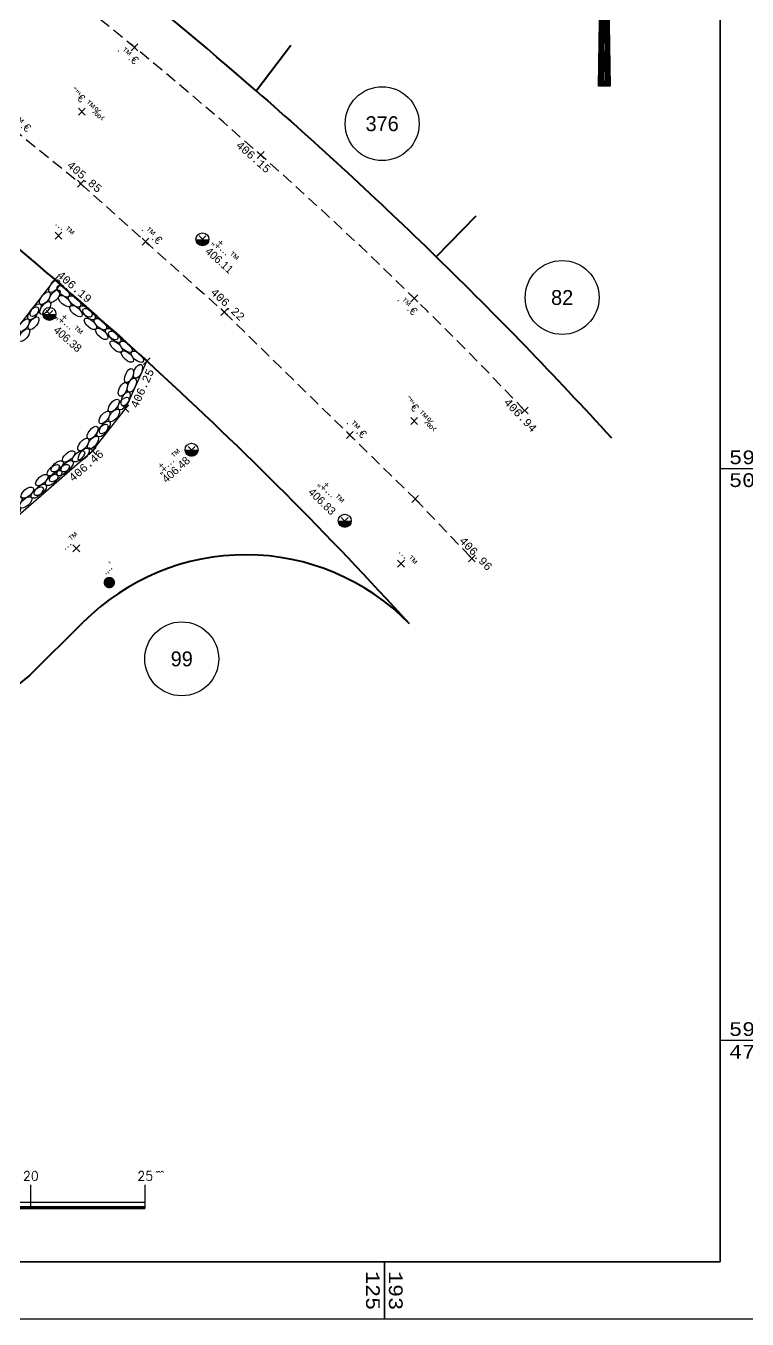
# Model space of a CAD drawing. Extents: x 193057 to 193206, y 598463 to 598548.
# Drawn here: x 193109.3 to 193140.9, y 598462.8 to 598519.4 of the extents above; entities that cross this region are included whole.
import ezdxf
from ezdxf.enums import TextEntityAlignment as Align

# ---------------------------------------------------------------- set-up
doc = ezdxf.new("R2010")
doc.units = 0
doc.header["$PDMODE"] = 3
doc.header["$PDSIZE"] = 0.15
doc.linetypes.add('DASHED', pattern=[0.75, 0.5, -0.25])
doc.linetypes.add('DASHED2', pattern=[0.375, 0.25, -0.125])
for name, color, linetype in [('0-GV-MS', 10, 'Continuous'), ('0-SELA', 253, 'Continuous'), ('1', 7, 'Continuous'), ('1201', 7, 'Continuous'), ('1202', 7, 'Continuous'), ('AS', 6, 'DASHED2'), ('ES', 3, 'Continuous'), ('ES-L', 3, 'DASHED'), ('HASML', 4, 'Continuous'), ('logo', 7, 'Continuous'), ('POELEV', 7, 'Continuous'), ('RIZUF', 10, 'Continuous'), ('VAR', 7, 'Continuous')]:
    doc.layers.add(name, color=color, linetype=linetype)
doc.layers.add('GVUL', color=220, linetype='Continuous', lineweight=40)
for name, color, linetype, plot in [('PO', 2, 'Continuous', False), ('PONAME', 4, 'Continuous', False), ('Vp', 6, 'Continuous', False)]:
    doc.layers.add(name, color=color, linetype=linetype, plot=plot)
doc.styles.add('Border_Coord', font='monotxt.shx')
doc.styles.add('HBG', font='hbg')
doc.styles.add('HEBTXT', font='hebtxt.shx')
doc.styles.add('M', font='monotxt')
doc.styles.add('ROMANC', font='romanc')
doc.styles.add('TRHEBTXT', font='HEBTXT.SHX')
doc.styles.add('TXT', font='txt')

# ---------------------------------------------------------------- blocks, each defined once
blk = doc.blocks.new('*U13')
at = {"color": 0}
for p, q in [((-0.263, -0.02), (0.263, -0.02)), ((-0.261, -0.04), (0.261, -0.04)), ((-0.257, -0.06), (0.257, -0.06)), ((-0.252, -0.08), (0.252, -0.08)), ((-0.244, -0.1), (0.244, -0.1)), ((-0.235, -0.12), (0.235, -0.12)), ((-0.224, -0.14), (0.224, -0.14)), ((-0.21, -0.16), (0.21, -0.16)), ((-0.193, -0.18), (0.193, -0.18)), ((-0.172, -0.2), (0.172, -0.2)), ((-0.146, -0.22), (0.146, -0.22)), ((-0.11, -0.24), (0.11, -0.24)), ((-0.046, -0.26), (0.046, -0.26))]:
    blk.add_line(p, q, dxfattribs=at)
blk.add_circle((0, 0), 0.284, dxfattribs=at)
at = {"layer": 'PO'}
blk.add_point((0, 0), dxfattribs=at)
at = {"color": 0, "style": 'HEBTXT', "flags": 8}
blk.add_attdef('TYPE', text='', height=0.35, dxfattribs=at).set_placement((-0.471, -0.128), align=Align.RIGHT)
at = {"layer": 'POELEV', "color": 0, "style": 'HEBTXT'}
blk.add_attdef('ELEV', text='', height=0.35, dxfattribs=at).set_placement((0.687, -0.724), align=Align.RIGHT)
at = {"layer": 'PONAME', "style": 'HEBTXT'}
blk.add_attdef('NAME', (0, 0.36), '', height=0.35, dxfattribs=at)
blk = doc.blocks.new('HAGC')
at = {"color": 0, "const_width": 0.25}
blk.add_lwpolyline([(-0.125, 0, 1), (0.125, 0, 1)], format="xyb", close=True, dxfattribs=at)
at = {"layer": 'PO'}
blk.add_point((0, 0), dxfattribs=at)
at = {"color": 0, "style": 'HEBTXT'}
blk.add_attdef('NUMBR', text='', height=0.35, dxfattribs=at).set_placement((-0.281, 0.382), align=Align.RIGHT)
at = {"color": 0, "style": 'HEBTXT', "width": 0.9, "flags": 8}
blk.add_attdef('DESC', text='', height=0.35, dxfattribs=at).set_placement((-0.63, -0.182), align=Align.RIGHT)
at = {"layer": 'POELEV', "color": 0, "style": 'HEBTXT'}
blk.add_attdef('ELEV', text='', height=0.35, dxfattribs=at).set_placement((0.819, -0.704), align=Align.RIGHT)
at = {"layer": 'PONAME', "style": 'HEBTXT'}
blk.add_attdef('NAME', (0, 0.36), '', height=0.35, dxfattribs=at)
blk = doc.blocks.new('POEI')
at = {"layer": 'PO', "color": 241}
blk.add_point((0, 0), dxfattribs=at)
at = {"layer": 'POELEV', "style": 'M'}
blk.add_attdef('ELEV', text='', height=0.35, dxfattribs=at).set_placement((0.81, 0), align=Align.RIGHT)
at = {"layer": 'PONAME', "color": 241, "style": 'HEBTXT'}
blk.add_attdef('NAME', (0, 0.36), '', height=0.4, dxfattribs=at)
blk = doc.blocks.new('POES')
at = {"layer": 'PO', "color": 3}
blk.add_point((0, 0), dxfattribs=at)
at = {"layer": 'POELEV', "style": 'M'}
blk.add_attdef('ELEV', text='', height=0.35, dxfattribs=at).set_placement((0.81, 0), align=Align.RIGHT)
at = {"layer": 'PONAME', "color": 3, "style": 'HEBTXT'}
blk.add_attdef('NAME', (0, 0.36), '', height=0.4, dxfattribs=at)
blk = doc.blocks.new('ES')
at = {"layer": 'PO'}
blk.add_point((0, 0), dxfattribs=at)
at = {"color": 0, "style": 'HEBTXT', "flags": 8}
blk.add_attdef('BORDER_TYPE', text='', height=0.35, dxfattribs=at).set_placement((0, 0.25), align=Align.CENTER)
blk = doc.blocks.new('RKAS')
at = {"layer": 'PO'}
blk.add_point((0, 0), dxfattribs=at)
at = {"color": 0, "style": 'HEBTXT', "flags": 8}
blk.add_attdef('ROAD_TYPE', text='', height=0.35, dxfattribs=at).set_placement((0, 0.25), align=Align.CENTER)
blk = doc.blocks.new('SCAL250')
at = {"layer": '1', "color": 0, "linetype": 'Continuous'}
for p, q in [((-15, 0.031), (-15, 1.031)), ((-14, 0.281), (-14, 0.781)), ((-13, 0.281), (-13, 0.781)), ((-12, 0.281), (-12, 0.781)), ((-11, 0.281), (-11, 0.781)), ((-10, 0.031), (-10, 1.031)), ((-5, 0.031), (-5, 1.031)), ((0, 0.031), (0, 1.031)), ((5, 0.031), (5, 1.031)), ((10, 0), (10, 1.031)), ((15, 0.031), (15, 1.031)), ((-15, 0.281), (15, 0.281)), ((-15, 0.081), (15, 0.081)), ((-15, 0.031), (15, 0.031)), ((-15, 0), (15, 0)), ((-14.8, 0.031), (-14.8, 0.531)), ((-14.6, 0.031), (-14.6, 0.531)), ((-14.4, 0.031), (-14.4, 0.531)), ((-14.2, 0.031), (-14.2, 0.531)), ((-14, 0.031), (-14, 0.531)), ((-13.8, 0.031), (-13.8, 0.531)), ((-13.6, 0.031), (-13.6, 0.531)), ((-13.4, 0.031), (-13.4, 0.531)), ((-13.2, 0.031), (-13.2, 0.531)), ((-13, 0.031), (-13, 0.531)), ((-12.8, 0.031), (-12.8, 0.531)), ((-12.6, 0.031), (-12.6, 0.531)), ((-12.4, 0.031), (-12.4, 0.531)), ((-12.2, 0.031), (-12.2, 0.531)), ((-12, 0.031), (-12, 0.531)), ((-11.8, 0.031), (-11.8, 0.531)), ((-11.6, 0.031), (-11.6, 0.531)), ((-11.4, 0.031), (-11.4, 0.531)), ((-11.2, 0.031), (-11.2, 0.531)), ((-11, 0.031), (-11, 0.531)), ((-10.8, 0.031), (-10.8, 0.531)), ((-10.6, 0.031), (-10.6, 0.531)), ((-10.4, 0.031), (-10.4, 0.531)), ((-10.2, 0.031), (-10.2, 0.531))]:
    blk.add_line(p, q, dxfattribs=at)
at = {"layer": '1', "color": 0, "linetype": 'Continuous', "style": 'ROMANC'}
blk.add_text('1 : 250', height=0.8, dxfattribs=at).set_placement((-1.19, 2.636), align=Align.RIGHT)
at = {"layer": '1', "color": 0, "linetype": 'Continuous', "style": 'HBG', "text_generation_flag": 2}
for s, height, p in [('—„ ‰ƒ„ ;', 0.9, (0.295, 2.636)), ('ˆ˜', 0.4, (15.473, 1.225))]:
    blk.add_text(s, height=height, dxfattribs=at).set_placement(p, align=Align.RIGHT)
blk.add_text('ˆ˜', height=0.4, dxfattribs=at).set_placement((-15.388, 1.225))
at = {"layer": '1', "color": 0, "linetype": 'Continuous'}
for s, height, style, p in [('5', 0.4, 'ROMANC', (-15, 1.225)), ('4', 0.35, 'TXT', (-14, 1)), ('3', 0.35, 'TXT', (-13, 1)), ('2', 0.35, 'TXT', (-12, 1)), ('1', 0.35, 'TXT', (-11, 1)), ('0', 0.4, 'ROMANC', (-10, 1.225)), ('5', 0.4, 'ROMANC', (-5, 1.225)), ('10', 0.4, 'ROMANC', (0, 1.225)), ('15', 0.4, 'ROMANC', (5, 1.225)), ('20', 0.4, 'ROMANC', (10, 1.225)), ('25', 0.4, 'ROMANC', (15, 1.225))]:
    blk.add_text(s, height=height, dxfattribs=dict(at, style=style)).set_placement(p, align=Align.CENTER)
blk = doc.blocks.new('ZAFTZR')
at = {"layer": '1', "color": 0}
for p, q in [((0, 16.25), (0, 25)), ((-1, 16.25), (1, 16.25)), ((0, 13.07), (0, 14.454)), ((0, 9.891), (0, 11.288)), ((0, 6.711), (0, 8.111)), ((0, 3.532), (0, 4.801)), ((0, 0.248), (0, 1.545))]:
    blk.add_line(p, q, dxfattribs=at)
for points in [[(0, 24.5, -0.11921), (-1.623, 21.263), (-1.088, 21.263, 0.112254)], [(0, 24.5, 0.11921), (1.623, 21.263), (1.088, 21.263, -0.112254)], [(-0.169, 23.727, -0.089871), (-1.516, 21.313), (-1.116, 21.313, 0.085346)], [(0.169, 23.727, 0.089871), (1.516, 21.313), (1.116, 21.313, -0.085346)], [(-0.419, 22.967, -0.060659), (-1.411, 21.363), (-1.145, 21.363, 0.0581)], [(0.419, 22.967, 0.060659), (1.411, 21.363), (1.145, 21.363, -0.0581)], [(-0.755, 22.222, -0.03122), (-1.308, 21.413), (-1.173, 21.413, 0.030167)], [(0.755, 22.222, 0.03122), (1.308, 21.413), (1.173, 21.413, -0.030167)]]:
    blk.add_lwpolyline(points, format="xyb", close=True, dxfattribs=at)
for points in [[(0, 16.25), (0.256, -0.002), (-0.256, -0.002)], [(0, 13.07), (0.205, 0.048), (-0.205, 0.048)], [(0, 9.891), (0.154, 0.098), (-0.154, 0.098)], [(0, 6.711), (0.103, 0.148), (-0.103, 0.148)], [(0, 3.532), (0.052, 0.198), (-0.052, 0.198)]]:
    blk.add_lwpolyline(points, close=True, dxfattribs=at)
for centre, radius, start, end in [((-7.629, 25.763), 7.732, 344.732, 348.0671), ((7.629, 25.763), 7.732, 191.9329, 195.268), ((-7.575, 25.747), 7.677, 338.7692, 342.0586), ((7.575, 25.747), 7.677, 197.9414, 201.2308), ((-7.722, 25.809), 7.836, 332.7561, 335.6735), ((7.722, 25.809), 7.836, 204.3265, 207.2439), ((-7.358, 25.61), 7.421, 326.0212, 329.9587), ((7.358, 25.61), 7.421, 210.0413, 213.9788)]:
    blk.add_arc(centre, radius, start, end, dxfattribs=at)
blk = doc.blocks.new('1202')
at = {"layer": '1201'}
blk.add_lwpolyline([(5, 0), (-5, 0)], dxfattribs=at)
at = {"layer": '1201', "style": 'Border_Coord', "width": 1.1}
for tag, p in [('C1', (0, 2)), ('C2', (0, -2))]:
    blk.add_attdef(tag, text='', height=2.4, dxfattribs=at).set_placement(p, align=Align.MIDDLE)
blk = doc.blocks.new('*U91')
at = {"layer": '1201'}
h = blk.add_hatch(dxfattribs=at)
h.set_pattern_fill('_USER', color=256, scale=25, angle=90, style=0, pattern_type=0)
h.set_pattern_definition([(90, (0, 0), (-25, 2e-15), [])])
h.paths.add_polyline_path([(193059.422, 598465.318), (193059.422, 598545.568), (193139.672, 598545.568), (193139.672, 598465.318)], flags=17)
h.paths.add_polyline_path([(193059.422, 598548.068), (193139.672, 598548.068), (193139.672, 598545.568), (193139.672, 598465.318), (193139.672, 598462.818), (193059.422, 598462.818), (193059.422, 598465.318), (193059.422, 598545.568)])
h = blk.add_hatch(dxfattribs=at)
h.set_pattern_fill('_USER', color=256, scale=25, style=0, pattern_type=0)
h.set_pattern_definition([(0, (0, 0), (0, 25), [])])
h.paths.add_polyline_path([(193059.422, 598465.318), (193059.422, 598545.568), (193139.672, 598545.568), (193139.672, 598465.318)], flags=17)
h.paths.add_polyline_path([(193059.422, 598465.318), (193056.922, 598465.318), (193056.922, 598545.568), (193059.422, 598545.568), (193139.672, 598545.568), (193142.172, 598545.568), (193142.172, 598465.318), (193139.672, 598465.318)])
at = {"layer": '1201', "flags": 128}
blk.add_lwpolyline([(193059.422, 598465.318), (193059.422, 598545.568), (193139.672, 598545.568), (193139.672, 598465.318)], close=True, dxfattribs=at)
at = {"layer": '1202', "color": 0, "flags": 128}
blk.add_lwpolyline([(193056.922, 598462.818), (193056.922, 598548.068), (193142.172, 598548.068), (193142.172, 598462.818)], close=True, dxfattribs=at)
at = {"layer": '1201', "xscale": 0.25, "yscale": 0.25, "zscale": 0.25}
for p, values in [((193140.922, 598500), {'C2': '500', 'C1': '598'}), ((193140.922, 598475), {'C2': '475', 'C1': '598'})]:
    blk.add_blockref('1202', p, dxfattribs=at).add_auto_attribs(values)
at = {"layer": '1201', "xscale": 0.25, "yscale": 0.25, "zscale": 0.25, "rotation": 270}
blk.add_blockref('1202', (193125, 598464.068), dxfattribs=at).add_auto_attribs({'C2': '125', 'C1': '193'})
blk = doc.blocks.new('0-number')
blk.add_circle((0, 0), 1.616)
at = {"style": 'TRHEBTXT'}
blk.add_attdef('N', text='', height=0.65, dxfattribs=at).set_placement((0, 0), align=Align.MIDDLE_CENTER)
blk = doc.blocks.new('0-mislaa')
for centre in [(-0.267, 0.082), (0.394, 0.081), (-0.598, -0.198), (0.063, -0.198), (0.725, -0.198)]:
    blk.add_ellipse(centre, major_axis=(-0.331, 0), ratio=0.485723)
blk = doc.blocks.new('SMSHT')
at = {"layer": 'PO'}
blk.add_point((0, 0), dxfattribs=at)
at = {"color": 0, "style": 'HEBTXT', "flags": 8}
blk.add_attdef('COVER_TYPE', text='', height=0.35, dxfattribs=at).set_placement((0, 0.25), align=Align.CENTER)

msp = doc.modelspace()

# ---------------------------------------------------------------- linework, layer by layer
at = {"layer": 'ES', "flags": 128}
msp.add_lwpolyline([(193114.618, 598504.705), (193110.587, 598508.262), (193108.254, 598505.255), (193108.002, 598503.097), (193107.193, 598501.052), (193105.484, 598498.893), (193102.712, 598496.387), (193102.99, 598495.957), (193102.744, 598495.707), (193102.917, 598495.406), (193105.196, 598494.845), (193105.509, 598494.933), (193112.247, 598500.778), (193113.686, 598502.623)], close=True, dxfattribs=at)
at = {"layer": 'ES-L'}
for points in [[(193131.131, 598502.547, 0.043887), (193106.903, 598524.019, 0.012412), (193096.562, 598531.287, 0.018392), (193089.493, 598535.631, -4.176606)], [(193086.991, 598527.776, -0.02653), (193102.481, 598517.337), (193105.271, 598517.701), (193111.733, 598512.459), (193118.001, 598506.851), (193126.346, 598498.679), (193128.824, 598496.073)]]:
    msp.add_lwpolyline(points, format="xyb", dxfattribs=at)
at = {"layer": 'GVUL'}
for points in [[(193119.399, 598516.521, 0.047482), (193089.982, 598537.609, 0.047482)], [(193119.399, 598516.521, -0.014019), (193127.271, 598509.261, 0.40694)], [(193102.959, 598514.478, -0.043943), (193126.084, 598493.238)], [(193134.942, 598501.334, 0.014442), (193127.271, 598509.261)], [(193109.499, 598490.98), (193107.448, 598489.318, -0.178949), (193071.322, 598477.066, -0.178949)]]:
    msp.add_lwpolyline(points, format="xyb", dxfattribs=at)
for points in [[(193119.399, 598516.521), (193120.91, 598518.512)], [(193127.271, 598509.261), (193129.017, 598511.051)], [(193109.499, 598490.98), (193111.839, 598493.286)]]:
    msp.add_lwpolyline(points, dxfattribs=at)
msp.add_arc((193118.938, 598486.227), 10.011, 44.4528, 135.1653, dxfattribs=at)
at = {"layer": 'logo'}
msp.add_lwpolyline([(193059.422, 598465.318), (193139.672, 598465.318), (193139.672, 598545.568), (193059.422, 598545.568)], close=True, dxfattribs=at)
at = {"layer": 'Vp', "flags": 128}
msp.add_lwpolyline([(193056.922, 598462.818), (193056.922, 598548.068), (193205.629, 598548.068), (193205.629, 598462.818)], close=True, dxfattribs=at)

# ---------------------------------------------------------------- block references
at = {"layer": '0-GV-MS'}
for p, values in [((193124.903, 598515.085), {'N': '376'}), ((193132.77, 598507.486), {'N': '82'}), ((193116.144, 598491.686), {'N': '99'})]:
    msp.add_blockref('0-number', p, dxfattribs=at).add_auto_attribs(values)
at = {"layer": '0-SELA'}
for p, rotation in [((193110.358, 598507.386), 232.1936751288025), ((193111.377, 598507.127), 138.5744540058107), ((193109.439, 598506.201), 232.1936751288025), ((193112.502, 598506.134), 138.5744540058107), ((193113.626, 598505.142), 138.5744540058107), ((193113.755, 598503.679), 65.88449141301354), ((193112.993, 598502.399), 52.04769995286657), ((193112.071, 598501.216), 52.04769995286657), ((193110.955, 598500.217), 40.94059517610528), ((193110.282, 598499.616), 40.94059517610528), ((193109.149, 598498.633), 40.94059517610528)]:
    msp.add_blockref('0-mislaa', p, dxfattribs=dict(at, rotation=rotation))
at = {"layer": '1'}
for name, p in [('ZAFTZR', (193134.614, 598516.732)), ('SCAL250', (193099.547, 598467.656, -36.75))]:
    msp.add_blockref(name, p, dxfattribs=at)
at = {"layer": '1202'}
msp.add_blockref('*U91', (0, 0), dxfattribs=at)
at = {"layer": 'AS'}
ref = msp.add_blockref('RKAS', (193111.777, 598515.615), dxfattribs=dict(at, rotation=319.0913742447253))
ref.add_attrib('ROAD_TYPE', 'ˆ”‘€ ™‰‹', dxfattribs={"layer": '0', "color": 0, "height": 0.35, "rotation": 319.0914, "style": 'HEBTXT'}).set_placement((193111.94, 598515.804), align=Align.CENTER)
ref = msp.add_blockref('RKAS', (193126.305, 598502.086), dxfattribs=dict(at, rotation=314.5628418063948))
ref.add_attrib('ROAD_TYPE', 'ˆ”‘€ ™‰‹', dxfattribs={"layer": '0', "color": 0, "height": 0.35, "rotation": 314.5628, "style": 'HEBTXT'}).set_placement((193126.483, 598502.262), align=Align.CENTER)
at = {"layer": 'ES'}
ref = msp.add_blockref('ES', (193114.079, 598518.426), dxfattribs=dict(at, rotation=320.0883602239125))
ref.add_attrib('BORDER_TYPE', '.™.€', dxfattribs={"layer": '0', "color": 0, "height": 0.35, "rotation": 320.0884, "style": 'HEBTXT'}).set_placement((193113.694, 598517.966), align=Align.CENTER)
ref = msp.add_blockref('ES', (193108.832, 598514.812), dxfattribs=dict(at, rotation=320.950898736851))
ref.add_attrib('BORDER_TYPE', '.™.€', dxfattribs={"layer": '0', "color": 0, "height": 0.35, "rotation": 320.9509, "style": 'HEBTXT'}).set_placement((193108.989, 598515.007), align=Align.CENTER)
ref = msp.add_blockref('POES', (193119.596, 598513.719, 406.15), dxfattribs=at)
ref.add_attrib('ELEV', '406.15', dxfattribs={"layer": 'POELEV', "height": 0.35, "rotation": 318.3902, "style": 'M'}).set_placement((193119.842, 598512.893, 406.15), align=Align.RIGHT)
ref = msp.add_blockref('POES', (193111.733, 598512.459, 405.85), dxfattribs=at)
ref.add_attrib('ELEV', '405.85', dxfattribs={"layer": 'POELEV', "height": 0.35, "rotation": 319.3332, "style": 'M'}).set_placement((193112.47, 598512.038, 405.85), align=Align.RIGHT)
ref = msp.add_blockref('ES', (193114.562, 598509.928), dxfattribs=dict(at, rotation=318.1808989308305))
ref.add_attrib('BORDER_TYPE', '.™.€', dxfattribs={"layer": '0', "color": 0, "height": 0.35, "rotation": 318.1809, "style": 'HEBTXT'}).set_placement((193114.729, 598510.114), align=Align.CENTER)
ref = msp.add_blockref('POEI', (193110.587, 598508.262, 406.19), dxfattribs=at)
ref.add_attrib('ELEV', '406.19', dxfattribs={"layer": 'POELEV', "height": 0.35, "rotation": 318.5745, "style": 'M'}).set_placement((193112.017, 598507.221, 406.19), align=Align.RIGHT)
ref = msp.add_blockref('POES', (193118.001, 598506.851, 406.22), dxfattribs=at)
ref.add_attrib('ELEV', '406.22', dxfattribs={"layer": 'POELEV', "height": 0.35, "rotation": 316.8083, "style": 'M'}).set_placement((193118.699, 598506.433, 406.22), align=Align.RIGHT)
ref = msp.add_blockref('ES', (193126.311, 598507.453), dxfattribs=dict(at, rotation=315.2955447209721))
ref.add_attrib('BORDER_TYPE', '.™.€', dxfattribs={"layer": '0', "color": 0, "height": 0.35, "rotation": 315.2955, "style": 'HEBTXT'}).set_placement((193125.889, 598507.026), align=Align.CENTER)
ref = msp.add_blockref('POEI', (193114.618, 598504.705, 406.25), dxfattribs=at)
ref.add_attrib('ELEV', '406.25', dxfattribs={"layer": 'POELEV', "height": 0.35, "rotation": 65.8845, "style": 'M'}).set_placement((193114.948, 598504.271, 406.25), align=Align.RIGHT)
for name, p in [('POEI', (193113.686, 598502.623, 406.38)), ('POES', (193126.346, 598498.679, 406.77))]:
    msp.add_blockref(name, p, dxfattribs=at)
ref = msp.add_blockref('POES', (193131.131, 598502.547, 406.94), dxfattribs=at)
ref.add_attrib('ELEV', '406.94', dxfattribs={"layer": 'POELEV', "height": 0.35, "rotation": 313.6081, "style": 'M'}).set_placement((193131.445, 598501.562, 406.94), align=Align.RIGHT)
ref = msp.add_blockref('ES', (193123.493, 598501.473), dxfattribs=dict(at, rotation=315.600097318413))
ref.add_attrib('BORDER_TYPE', '.™.€', dxfattribs={"layer": '0', "color": 0, "height": 0.35, "rotation": 315.6001, "style": 'HEBTXT'}).set_placement((193123.668, 598501.651), align=Align.CENTER)
ref = msp.add_blockref('POEI', (193112.247, 598500.778, 406.46), dxfattribs=at)
ref.add_attrib('ELEV', '406.46', dxfattribs={"layer": 'POELEV', "height": 0.35, "rotation": 40.9406, "style": 'M'}).set_placement((193112.766, 598500.597, 406.46), align=Align.RIGHT)
ref = msp.add_blockref('POES', (193128.824, 598496.073, 406.96), dxfattribs=at)
ref.add_attrib('ELEV', '406.96', dxfattribs={"layer": 'POELEV', "height": 0.35, "rotation": 313.5578, "style": 'M'}).set_placement((193129.499, 598495.507, 406.96), align=Align.RIGHT)
at = {"layer": 'HASML'}
ref = msp.add_blockref('HAGC', (193112.978, 598495.023, 406.77), dxfattribs=at)
ref.add_attrib('DESC', '.‚..’', dxfattribs={"layer": '0', "color": 0, "height": 0.35, "rotation": 41.1433, "style": 'HEBTXT', "width": 0.9}).set_placement((193113.215, 598495.704, 406.77), align=Align.RIGHT)
at = {"layer": 'RIZUF'}
ref = msp.add_blockref('SMSHT', (193110.757, 598510.19), dxfattribs=dict(at, rotation=319.0342414321763))
ref.add_attrib('COVER_TYPE', '…™', dxfattribs={"layer": '0', "color": 0, "height": 0.35, "rotation": 319.0342, "style": 'HEBTXT'}).set_placement((193110.921, 598510.379), align=Align.CENTER)
ref = msp.add_blockref('SMSHT', (193111.537, 598496.521), dxfattribs=dict(at, rotation=40.29410621366076))
ref.add_attrib('COVER_TYPE', '…™', dxfattribs={"layer": '0', "color": 0, "height": 0.35, "rotation": 40.2941, "style": 'HEBTXT'}).set_placement((193111.375, 598496.712), align=Align.CENTER)
ref = msp.add_blockref('SMSHT', (193125.73, 598495.848), dxfattribs=dict(at, rotation=312.9748064263317))
ref.add_attrib('COVER_TYPE', '…™', dxfattribs={"layer": '0', "color": 0, "height": 0.35, "rotation": 312.9748, "style": 'HEBTXT'}).set_placement((193125.913, 598496.018), align=Align.CENTER)
at = {"layer": 'VAR'}
ref = msp.add_blockref('*U13', (193117.05, 598510.029, 406.11), dxfattribs=at)
ref.add_attrib('ELEV', '406.11', dxfattribs={"layer": 'POELEV', "color": 0, "height": 0.35, "rotation": 318.1809, "style": 'HEBTXT'}).set_placement((193118.207, 598508.504, 406.11), align=Align.RIGHT)
ref.add_attrib('TYPE', '„‡…™', dxfattribs={"layer": '0', "color": 0, "height": 0.35, "rotation": 318.1809, "style": 'HEBTXT'}).set_placement((193118.458, 598508.971, 406.11), align=Align.RIGHT)
ref = msp.add_blockref('*U13', (193110.361, 598506.769, 406.38), dxfattribs=at)
ref.add_attrib('ELEV', '406.38', dxfattribs={"layer": 'POELEV', "color": 0, "height": 0.35, "rotation": 318.5745, "style": 'HEBTXT'}).set_placement((193111.58, 598505.064, 406.38), align=Align.RIGHT)
ref.add_attrib('TYPE', '„‡…™', dxfattribs={"layer": '0', "color": 0, "height": 0.35, "rotation": 318.5745, "style": 'HEBTXT'}).set_placement((193111.64, 598505.724, 406.38), align=Align.RIGHT)
ref = msp.add_blockref('*U13', (193116.573, 598500.827, 406.48), dxfattribs=at)
ref.add_attrib('ELEV', '406.48', dxfattribs={"layer": 'POELEV', "color": 0, "height": 0.35, "rotation": 41.9652, "style": 'HEBTXT'}).set_placement((193116.539, 598500.311, 406.48), align=Align.RIGHT)
ref.add_attrib('TYPE', '„‡…™', dxfattribs={"layer": '0', "color": 0, "height": 0.35, "rotation": 41.9652, "style": 'HEBTXT'}).set_placement((193116.213, 598500.655, 406.48), align=Align.RIGHT)
ref = msp.add_blockref('*U13', (193123.269, 598497.722, 406.83), dxfattribs=at)
ref.add_attrib('ELEV', '406.83', dxfattribs={"layer": 'POELEV', "color": 0, "height": 0.35, "rotation": 315.6001, "style": 'HEBTXT'}).set_placement((193122.667, 598497.941, 406.83), align=Align.RIGHT)
ref.add_attrib('TYPE', '„‡…™', dxfattribs={"layer": '0', "color": 0, "height": 0.35, "rotation": 315.6001, "style": 'HEBTXT'}).set_placement((193123.048, 598498.363, 406.83), align=Align.RIGHT)

doc.saveas('drawing.dxf')
